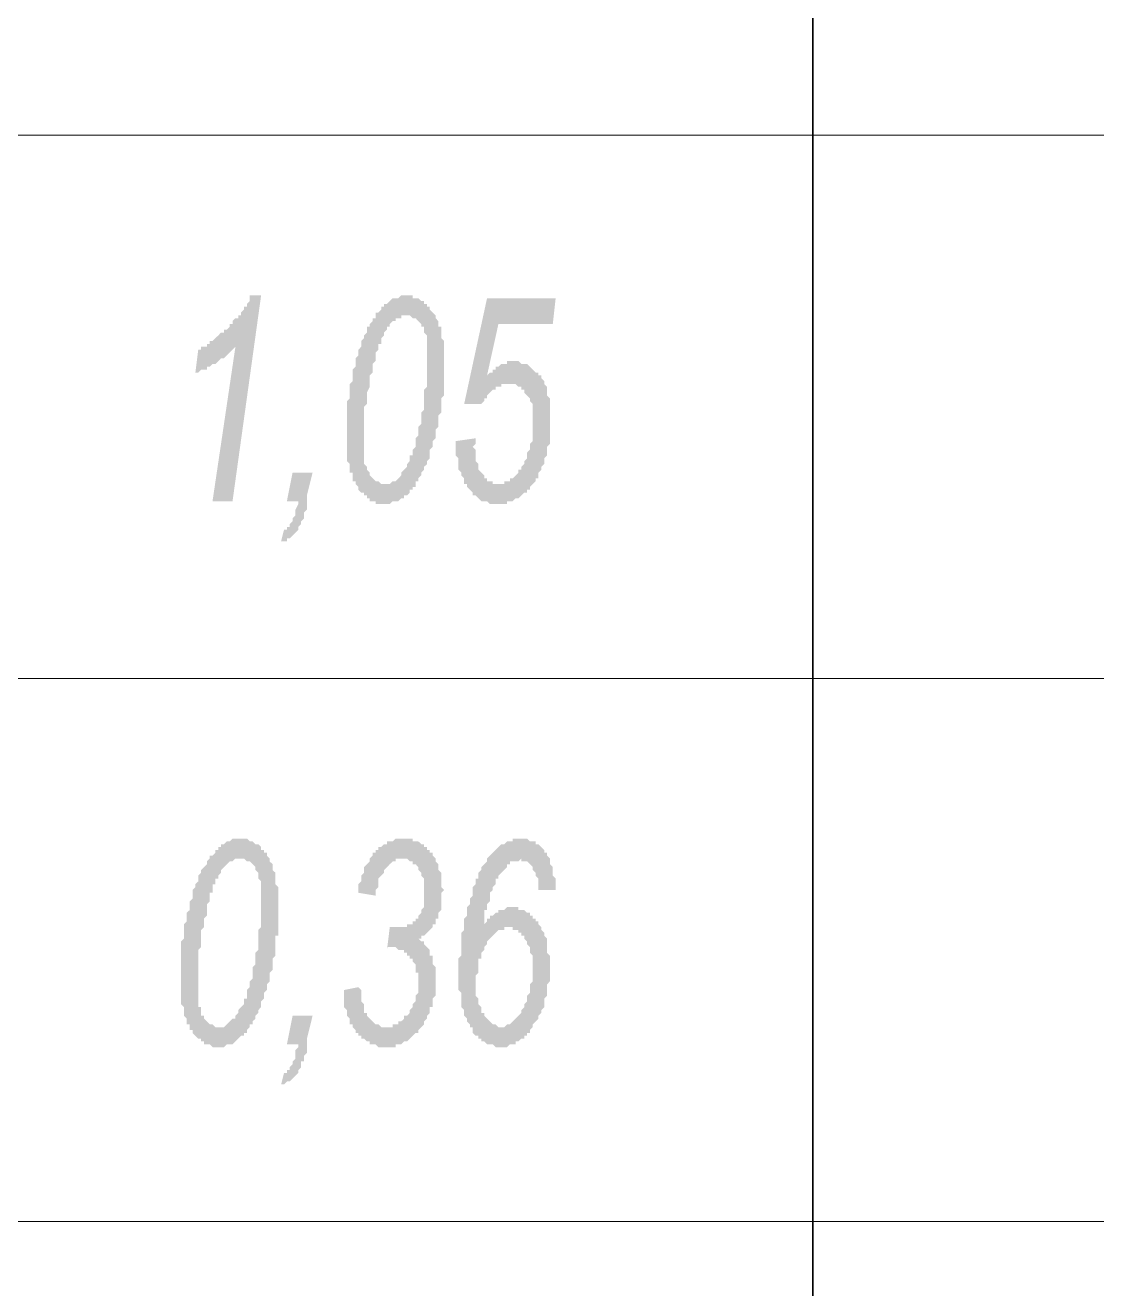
# Model space of a CAD drawing. Header units: millimetres. Extents: x 1372 to 666090, y 1285 to 31551.
# Drawn here: x 538229 to 539792, y 24894 to 26738 of the extents above; entities that cross this region are included whole.
import ezdxf

# ---------------------------------------------------------------- set-up
doc = ezdxf.new("R2010")
doc.units = ezdxf.units.MM
doc.layers.add('PDF _0', color=7, linetype='Continuous')
doc.layers.add('PDF _75-АЗ Штамп', color=7, linetype='Continuous')

msp = doc.modelspace()

# ---------------------------------------------------------------- hatches: boundary and pattern name
at = {"layer": 'PDF _75-АЗ Штамп', "transparency": 33554559}
for points in [[(538502.5, 26043.4), (538535.9, 26268.7), (538535.9, 26268.7), (538531.7, 26264.5), (538531.7, 26264.5), (538527.6, 26260.3), (538527.6, 26260.3), (538523.4, 26256.1), (538523.4, 26256.1), (538519.2, 26252), (538519.2, 26252), (538515, 26252), (538510.9, 26247.8), (538510.9, 26247.8), (538506.7, 26243.6), (538502.5, 26243.6), (538502.5, 26243.6), (538498.4, 26239.5), (538494.2, 26239.5), (538494.2, 26235.3), (538490, 26235.3), (538485.8, 26235.3), (538481.7, 26231.1), (538481.7, 26231.1), (538477.5, 26231.1), (538481.7, 26264.5), (538485.8, 26264.5), (538485.8, 26268.7), (538490, 26268.7), (538494.2, 26268.7), (538494.2, 26272.8), (538498.4, 26272.8), (538498.4, 26277), (538502.5, 26277), (538506.7, 26281.2), (538506.7, 26281.2), (538510.9, 26285.3), (538510.9, 26285.3), (538515, 26289.5), (538519.2, 26289.5), (538519.2, 26293.7), (538523.4, 26293.7), (538527.6, 26297.9), (538527.6, 26302), (538531.7, 26302), (538531.7, 26306.2), (538535.9, 26310.4), (538540.1, 26310.4), (538540.1, 26314.5), (538544.2, 26314.5), (538544.2, 26318.7), (538544.2, 26318.7), (538548.4, 26322.9), (538548.4, 26322.9), (538548.4, 26327.1), (538552.6, 26327.1), (538552.6, 26331.2), (538556.8, 26335.4), (538556.8, 26339.6), (538556.8, 26343.7), (538556.8, 26343.7), (538573.4, 26343.7), (538531.7, 26043.4)], [(538857.1, 26131), (538886.3, 26135.2), (538886.3, 26126.8), (538882.1, 26122.7), (538882.1, 26122.7), (538886.3, 26118.5), (538886.3, 26114.3), (538886.3, 26110.1), (538886.3, 26106), (538886.3, 26106), (538886.3, 26101.8), (538890.4, 26097.6), (538890.4, 26093.5), (538890.4, 26089.3), (538894.6, 26085.1), (538894.6, 26085.1), (538898.8, 26081), (538898.8, 26076.8), (538903, 26076.8), (538903, 26072.6), (538907.1, 26072.6), (538911.3, 26072.6), (538911.3, 26068.4), (538915.5, 26068.4), (538919.6, 26068.4), (538919.6, 26068.4), (538919.6, 26068.4), (538923.8, 26068.4), (538928, 26068.4), (538928, 26072.6), (538932.2, 26072.6), (538936.3, 26072.6), (538936.3, 26076.8), (538940.5, 26076.8), (538944.7, 26081), (538944.7, 26081), (538944.7, 26081), (538948.8, 26085.1), (538948.8, 26089.3), (538953, 26089.3), (538953, 26093.5), (538957.2, 26097.6), (538957.2, 26101.8), (538957.2, 26101.8), (538961.4, 26106), (538961.4, 26110.1), (538961.4, 26114.3), (538961.4, 26114.3), (538965.5, 26118.5), (538965.5, 26122.7), (538965.5, 26126.8), (538969.7, 26131), (538969.7, 26135.2), (538969.7, 26139.3), (538969.7, 26143.5), (538969.7, 26147.7), (538969.7, 26151.9), (538969.7, 26156), (538969.7, 26160.2), (538969.7, 26160.2), (538969.7, 26164.4), (538969.7, 26168.5), (538969.7, 26172.7), (538969.7, 26176.9), (538969.7, 26181.1), (538969.7, 26185.2), (538965.5, 26189.4), (538965.5, 26189.4), (538965.5, 26193.6), (538961.4, 26197.7), (538961.4, 26197.7), (538957.2, 26201.9), (538957.2, 26206.1), (538953, 26206.1), (538953, 26210.3), (538948.8, 26210.3), (538948.8, 26210.3), (538944.7, 26214.4), (538940.5, 26214.4), (538940.5, 26214.4), (538936.3, 26214.4), (538932.2, 26214.4), (538932.2, 26214.4), (538928, 26214.4), (538923.8, 26214.4), (538923.8, 26210.3), (538919.6, 26210.3), (538915.5, 26210.3), (538915.5, 26206.1), (538911.3, 26206.1), (538911.3, 26206.1), (538907.1, 26201.9), (538907.1, 26201.9), (538903, 26197.7), (538903, 26193.6), (538898.8, 26193.6), (538898.8, 26189.4), (538894.6, 26185.2), (538894.6, 26185.2), (538869.6, 26185.2), (538903, 26339.6), (539003.1, 26339.6), (538998.9, 26302), (538919.6, 26302), (538903, 26226.9), (538907.1, 26231.1), (538911.3, 26231.1), (538911.3, 26235.3), (538915.5, 26235.3), (538915.5, 26239.5), (538919.6, 26239.5), (538923.8, 26243.6), (538923.8, 26243.6), (538923.8, 26243.6), (538928, 26243.6), (538932.2, 26243.6), (538932.2, 26247.8), (538936.3, 26247.8), (538940.5, 26247.8), (538940.5, 26247.8), (538944.7, 26247.8), (538948.8, 26247.8), (538948.8, 26247.8), (538953, 26243.6), (538957.2, 26243.6), (538957.2, 26243.6), (538961.4, 26243.6), (538965.5, 26239.5), (538965.5, 26239.5), (538969.7, 26235.3), (538969.7, 26235.3), (538973.9, 26231.1), (538978, 26231.1), (538978, 26226.9), (538982.2, 26226.9), (538982.2, 26222.8), (538982.2, 26222.8), (538986.4, 26218.6), (538986.4, 26214.4), (538986.4, 26214.4), (538990.6, 26210.3), (538990.6, 26206.1), (538990.6, 26201.9), (538990.6, 26197.7), (538994.7, 26193.6), (538994.7, 26189.4), (538994.7, 26185.2), (538994.7, 26181.1), (538994.7, 26176.9), (538994.7, 26172.7), (538994.7, 26168.5), (538994.7, 26164.4), (538994.7, 26164.4), (538994.7, 26160.2), (538994.7, 26156), (538994.7, 26151.9), (538994.7, 26147.7), (538994.7, 26143.5), (538994.7, 26139.3), (538994.7, 26135.2), (538994.7, 26131), (538994.7, 26126.8), (538990.6, 26122.7), (538990.6, 26118.5), (538990.6, 26114.3), (538990.6, 26110.1), (538986.4, 26106), (538986.4, 26101.8), (538986.4, 26097.6), (538986.4, 26097.6), (538982.2, 26093.5), (538982.2, 26089.3), (538978, 26085.1), (538978, 26081), (538978, 26076.8), (538973.9, 26076.8), (538973.9, 26072.6), (538969.7, 26068.4), (538969.7, 26068.4), (538965.5, 26064.3), (538965.5, 26060.1), (538961.4, 26060.1), (538961.4, 26055.9), (538957.2, 26055.9), (538953, 26051.8), (538953, 26051.8), (538948.8, 26047.6), (538944.7, 26047.6), (538944.7, 26047.6), (538940.5, 26043.4), (538940.5, 26043.4), (538936.3, 26043.4), (538932.2, 26043.4), (538932.2, 26039.2), (538928, 26039.2), (538923.8, 26039.2), (538923.8, 26039.2), (538919.6, 26039.2), (538915.5, 26039.2), (538915.5, 26039.2), (538911.3, 26039.2), (538907.1, 26039.2), (538907.1, 26039.2), (538903, 26043.4), (538898.8, 26043.4), (538898.8, 26043.4), (538894.6, 26043.4), (538890.4, 26047.6), (538890.4, 26047.6), (538886.3, 26051.8), (538886.3, 26051.8), (538882.1, 26051.8), (538882.1, 26055.9), (538877.9, 26060.1), (538877.9, 26060.1), (538873.8, 26064.3), (538873.8, 26068.4), (538869.6, 26068.4), (538869.6, 26072.6), (538869.6, 26076.8), (538865.4, 26081), (538865.4, 26081), (538865.4, 26085.1), (538861.2, 26089.3), (538861.2, 26093.5), (538861.2, 26097.6), (538861.2, 26101.8), (538861.2, 26106), (538857.1, 26110.1), (538857.1, 26114.3), (538857.1, 26118.5), (538857.1, 26122.7), (538857.1, 26122.7), (538857.1, 26126.8), (538857.1, 26131)], [(538611, 26043.4), (538619.3, 26085.1), (538648.5, 26085.1), (538640.2, 26051.8), (538640.2, 26043.4), (538640.2, 26039.2), (538640.2, 26035.1), (538640.2, 26030.9), (538636, 26026.7), (538636, 26022.6), (538636, 26018.4), (538631.8, 26014.2), (538631.8, 26014.2), (538631.8, 26010), (538627.7, 26005.9), (538627.7, 26005.9), (538627.7, 26001.7), (538623.5, 25997.5), (538623.5, 25997.5), (538619.3, 25993.4), (538619.3, 25993.4), (538615.1, 25989.2), (538611, 25989.2), (538611, 25985), (538606.8, 25985), (538602.6, 25985), (538602.6, 25985), (538606.8, 26001.7), (538606.8, 26001.7), (538611, 26001.7), (538611, 26005.9), (538615.1, 26005.9), (538615.1, 26010), (538615.1, 26010), (538619.3, 26014.2), (538619.3, 26018.4), (538623.5, 26022.6), (538623.5, 26022.6), (538623.5, 26026.7), (538623.5, 26030.9), (538627.7, 26039.2), (538627.7, 26043.4), (538627.7, 26043.4)], [(538694.4, 25330.1), (538715.3, 25334.3), (538719.4, 25330.1), (538719.4, 25326), (538719.4, 25321.8), (538719.4, 25317.6), (538719.4, 25313.5), (538723.6, 25309.3), (538723.6, 25305.1), (538723.6, 25300.9), (538723.6, 25296.8), (538727.8, 25296.8), (538727.8, 25292.6), (538731.9, 25288.4), (538731.9, 25288.4), (538731.9, 25288.4), (538736.1, 25284.3), (538736.1, 25284.3), (538740.3, 25280.1), (538740.3, 25280.1), (538744.5, 25280.1), (538748.6, 25275.9), (538748.6, 25275.9), (538752.8, 25275.9), (538757, 25275.9), (538757, 25275.9), (538761.1, 25275.9), (538765.3, 25275.9), (538765.3, 25280.1), (538769.5, 25280.1), (538773.7, 25280.1), (538773.7, 25284.3), (538777.8, 25284.3), (538777.8, 25284.3), (538782, 25288.4), (538782, 25292.6), (538786.2, 25292.6), (538790.3, 25296.8), (538790.3, 25300.9), (538790.3, 25300.9), (538794.5, 25305.1), (538794.5, 25309.3), (538798.7, 25313.5), (538798.7, 25317.6), (538798.7, 25321.8), (538798.7, 25321.8), (538802.8, 25326), (538802.8, 25330.1), (538802.8, 25334.3), (538802.8, 25338.5), (538802.8, 25342.7), (538802.8, 25346.8), (538802.8, 25351), (538802.8, 25355.2), (538798.7, 25355.2), (538798.7, 25359.3), (538798.7, 25363.5), (538798.7, 25367.7), (538794.5, 25371.9), (538794.5, 25376), (538790.3, 25376), (538790.3, 25380.2), (538786.2, 25380.2), (538786.2, 25384.4), (538782, 25384.4), (538782, 25388.5), (538777.8, 25388.5), (538773.7, 25388.5), (538773.7, 25388.5), (538769.5, 25392.7), (538765.3, 25392.7), (538765.3, 25392.7), (538761.1, 25392.7), (538757, 25392.7), (538757, 25388.5), (538761.1, 25421.9), (538761.1, 25421.9), (538765.3, 25421.9), (538765.3, 25421.9), (538769.5, 25421.9), (538773.7, 25421.9), (538777.8, 25421.9), (538777.8, 25421.9), (538782, 25421.9), (538786.2, 25421.9), (538786.2, 25426.1), (538790.3, 25426.1), (538794.5, 25426.1), (538794.5, 25430.2), (538798.7, 25430.2), (538798.7, 25434.4), (538802.8, 25434.4), (538802.8, 25438.6), (538807, 25442.8), (538807, 25442.8), (538807, 25446.9), (538811.2, 25451.1), (538811.2, 25455.3), (538811.2, 25459.4), (538811.2, 25463.6), (538811.2, 25467.8), (538811.2, 25472), (538811.2, 25472), (538811.2, 25476.1), (538811.2, 25480.3), (538811.2, 25484.5), (538811.2, 25488.6), (538811.2, 25492.8), (538807, 25497), (538807, 25501.2), (538807, 25501.2), (538802.8, 25505.3), (538802.8, 25505.3), (538802.8, 25509.5), (538798.7, 25513.7), (538794.5, 25513.7), (538794.5, 25517.8), (538790.3, 25517.8), (538790.3, 25517.8), (538786.2, 25522), (538782, 25522), (538782, 25522), (538777.8, 25522), (538777.8, 25522), (538773.7, 25522), (538769.5, 25522), (538769.5, 25517.8), (538765.3, 25517.8), (538765.3, 25517.8), (538761.1, 25513.7), (538757, 25509.5), (538757, 25509.5), (538752.8, 25505.3), (538752.8, 25505.3), (538752.8, 25501.2), (538748.6, 25497), (538748.6, 25497), (538744.5, 25492.8), (538744.5, 25488.6), (538744.5, 25484.5), (538744.5, 25480.3), (538740.3, 25476.1), (538740.3, 25472), (538740.3, 25467.8), (538740.3, 25467.8), (538715.3, 25472), (538715.3, 25480.3), (538715.3, 25484.5), (538719.4, 25488.6), (538719.4, 25488.6), (538719.4, 25492.8), (538719.4, 25497), (538723.6, 25501.2), (538723.6, 25505.3), (538723.6, 25509.5), (538727.8, 25513.7), (538727.8, 25513.7), (538731.9, 25517.8), (538731.9, 25522), (538731.9, 25522), (538736.1, 25526.2), (538736.1, 25530.4), (538740.3, 25530.4), (538740.3, 25534.5), (538744.5, 25534.5), (538744.5, 25538.7), (538748.6, 25538.7), (538752.8, 25542.9), (538752.8, 25542.9), (538757, 25542.9), (538757, 25547), (538761.1, 25547), (538765.3, 25547), (538765.3, 25547), (538769.5, 25551.2), (538773.7, 25551.2), (538773.7, 25551.2), (538777.8, 25551.2), (538782, 25551.2), (538786.2, 25551.2), (538786.2, 25551.2), (538790.3, 25551.2), (538794.5, 25551.2), (538794.5, 25547), (538798.7, 25547), (538802.8, 25547), (538802.8, 25547), (538807, 25542.9), (538811.2, 25542.9), (538811.2, 25538.7), (538815.4, 25538.7), (538815.4, 25534.5), (538819.5, 25534.5), (538819.5, 25530.4), (538823.7, 25530.4), (538823.7, 25530.4), (538823.7, 25526.2), (538827.9, 25522), (538827.9, 25517.8), (538827.9, 25517.8), (538832, 25513.7), (538832, 25509.5), (538832, 25505.3), (538836.2, 25501.2), (538836.2, 25497), (538836.2, 25492.8), (538836.2, 25492.8), (538836.2, 25488.6), (538836.2, 25484.5), (538836.2, 25480.3), (538840.4, 25476.1), (538836.2, 25472), (538836.2, 25467.8), (538836.2, 25463.6), (538836.2, 25459.4), (538836.2, 25455.3), (538836.2, 25451.1), (538836.2, 25446.9), (538832, 25442.8), (538832, 25438.6), (538832, 25434.4), (538827.9, 25434.4), (538827.9, 25430.2), (538827.9, 25426.1), (538823.7, 25426.1), (538823.7, 25421.9), (538819.5, 25417.7), (538819.5, 25417.7), (538815.4, 25413.6), (538815.4, 25413.6), (538811.2, 25409.4), (538807, 25409.4), (538807, 25405.2), (538802.8, 25405.2), (538807, 25401), (538811.2, 25401), (538811.2, 25396.9), (538815.4, 25392.7), (538815.4, 25392.7), (538819.5, 25388.5), (538819.5, 25384.4), (538819.5, 25380.2), (538823.7, 25380.2), (538823.7, 25376), (538823.7, 25371.9), (538823.7, 25367.7), (538827.9, 25363.5), (538827.9, 25359.3), (538827.9, 25355.2), (538827.9, 25351), (538827.9, 25346.8), (538827.9, 25346.8), (538827.9, 25342.7), (538827.9, 25338.5), (538827.9, 25334.3), (538827.9, 25330.1), (538827.9, 25326), (538827.9, 25321.8), (538823.7, 25317.6), (538823.7, 25313.5), (538823.7, 25309.3), (538823.7, 25305.1), (538819.5, 25305.1), (538819.5, 25300.9), (538819.5, 25296.8), (538815.4, 25292.6), (538815.4, 25288.4), (538815.4, 25288.4), (538811.2, 25284.3), (538811.2, 25280.1), (538807, 25275.9), (538807, 25275.9), (538807, 25275.9), (538802.8, 25271.7), (538802.8, 25267.6), (538798.7, 25267.6), (538794.5, 25263.4), (538794.5, 25263.4), (538790.3, 25259.2), (538790.3, 25259.2), (538786.2, 25255.1), (538782, 25255.1), (538782, 25255.1), (538777.8, 25250.9), (538777.8, 25250.9), (538773.7, 25250.9), (538769.5, 25250.9), (538769.5, 25246.7), (538765.3, 25246.7), (538761.1, 25246.7), (538761.1, 25246.7), (538757, 25246.7), (538752.8, 25246.7), (538752.8, 25246.7), (538748.6, 25246.7), (538744.5, 25246.7), (538740.3, 25250.9), (538740.3, 25250.9), (538736.1, 25250.9), (538731.9, 25250.9), (538731.9, 25255.1), (538727.8, 25255.1), (538727.8, 25255.1), (538723.6, 25259.2), (538719.4, 25259.2), (538719.4, 25263.4), (538715.3, 25263.4), (538715.3, 25267.6), (538711.1, 25267.6), (538711.1, 25271.7), (538711.1, 25271.7), (538706.9, 25275.9), (538706.9, 25280.1), (538702.7, 25280.1), (538702.7, 25284.3), (538702.7, 25288.4), (538698.6, 25292.6), (538698.6, 25296.8), (538698.6, 25296.8), (538698.6, 25300.9), (538694.4, 25305.1), (538694.4, 25309.3), (538694.4, 25313.5), (538694.4, 25317.6), (538694.4, 25321.8), (538694.4, 25326), (538694.4, 25330.1)], [(538611, 25250.9), (538619.3, 25292.6), (538648.5, 25292.6), (538640.2, 25259.2), (538640.2, 25250.9), (538640.2, 25246.7), (538640.2, 25242.5), (538640.2, 25238.4), (538636, 25234.2), (538636, 25230), (538636, 25225.9), (538631.8, 25225.9), (538631.8, 25221.7), (538631.8, 25217.5), (538627.7, 25213.3), (538627.7, 25213.3), (538627.7, 25209.2), (538623.5, 25205), (538623.5, 25205), (538619.3, 25200.8), (538619.3, 25200.8), (538615.1, 25196.7), (538611, 25196.7), (538611, 25196.7), (538606.8, 25192.5), (538602.6, 25192.5), (538602.6, 25192.5), (538606.8, 25209.2), (538606.8, 25209.2), (538611, 25209.2), (538611, 25213.3), (538615.1, 25213.3), (538615.1, 25217.5), (538615.1, 25217.5), (538619.3, 25221.7), (538619.3, 25225.9), (538623.5, 25230), (538623.5, 25234.2), (538623.5, 25234.2), (538623.5, 25242.5), (538627.7, 25246.7), (538627.7, 25250.9), (538627.7, 25250.9)]]:
    msp.add_hatch(color=256, dxfattribs=at).paths.add_polyline_path(points)
h = msp.add_hatch(color=256, dxfattribs=at)
h.paths.add_polyline_path([(538698.6, 26143.5), (538698.6, 26147.7), (538698.6, 26151.9), (538698.6, 26156), (538698.6, 26160.2), (538698.6, 26160.2), (538698.6, 26164.4), (538698.6, 26168.5), (538698.6, 26172.7), (538698.6, 26176.9), (538698.6, 26181.1), (538698.6, 26185.2), (538698.6, 26189.4), (538702.7, 26193.6), (538702.7, 26197.7), (538702.7, 26201.9), (538702.7, 26206.1), (538702.7, 26210.3), (538702.7, 26214.4), (538706.9, 26218.6), (538706.9, 26222.8), (538706.9, 26226.9), (538706.9, 26231.1), (538706.9, 26235.3), (538711.1, 26239.5), (538711.1, 26243.6), (538711.1, 26247.8), (538711.1, 26252), (538715.3, 26256.1), (538715.3, 26260.3), (538715.3, 26264.5), (538719.4, 26268.7), (538719.4, 26272.8), (538719.4, 26272.8), (538719.4, 26277), (538723.6, 26281.2), (538723.6, 26281.2), (538723.6, 26285.3), (538727.8, 26289.5), (538727.8, 26293.7), (538727.8, 26297.9), (538731.9, 26297.9), (538731.9, 26302), (538736.1, 26306.2), (538736.1, 26310.4), (538740.3, 26310.4), (538740.3, 26314.5), (538740.3, 26318.7), (538744.5, 26318.7), (538744.5, 26318.7), (538748.6, 26322.9), (538748.6, 26327.1), (538752.8, 26327.1), (538752.8, 26331.2), (538757, 26331.2), (538761.1, 26335.4), (538761.1, 26335.4), (538761.1, 26335.4), (538765.3, 26339.6), (538769.5, 26339.6), (538769.5, 26339.6), (538773.7, 26339.6), (538777.8, 26343.7), (538777.8, 26343.7), (538782, 26343.7), (538786.2, 26343.7), (538786.2, 26343.7), (538790.3, 26343.7), (538794.5, 26343.7), (538794.5, 26339.6), (538798.7, 26339.6), (538802.8, 26339.6), (538802.8, 26339.6), (538807, 26335.4), (538811.2, 26335.4), (538811.2, 26331.2), (538815.4, 26331.2), (538815.4, 26327.1), (538819.5, 26327.1), (538819.5, 26322.9), (538823.7, 26318.7), (538823.7, 26318.7), (538827.9, 26314.5), (538827.9, 26310.4), (538827.9, 26310.4), (538832, 26306.2), (538832, 26302), (538832, 26297.9), (538836.2, 26297.9), (538836.2, 26293.7), (538836.2, 26289.5), (538836.2, 26285.3), (538836.2, 26281.2), (538840.4, 26277), (538840.4, 26272.8), (538840.4, 26268.7), (538840.4, 26264.5), (538840.4, 26260.3), (538840.4, 26256.1), (538840.4, 26252), (538840.4, 26247.8), (538840.4, 26243.6), (538840.4, 26239.5), (538840.4, 26235.3), (538840.4, 26231.1), (538840.4, 26226.9), (538840.4, 26222.8), (538840.4, 26218.6), (538840.4, 26214.4), (538840.4, 26210.3), (538840.4, 26206.1), (538840.4, 26201.9), (538840.4, 26197.7), (538836.2, 26193.6), (538836.2, 26189.4), (538836.2, 26189.4), (538836.2, 26185.2), (538836.2, 26181.1), (538836.2, 26176.9), (538836.2, 26172.7), (538832, 26168.5), (538832, 26164.4), (538832, 26160.2), (538832, 26156), (538832, 26151.9), (538827.9, 26147.7), (538827.9, 26147.7), (538827.9, 26143.5), (538827.9, 26139.3), (538827.9, 26135.2), (538823.7, 26131), (538823.7, 26126.8), (538823.7, 26122.7), (538819.5, 26118.5), (538819.5, 26114.3), (538819.5, 26110.1), (538819.5, 26106), (538815.4, 26101.8), (538815.4, 26097.6), (538811.2, 26093.5), (538811.2, 26093.5), (538811.2, 26089.3), (538807, 26085.1), (538807, 26081), (538807, 26081), (538802.8, 26076.8), (538802.8, 26072.6), (538798.7, 26072.6), (538798.7, 26068.4), (538798.7, 26064.3), (538794.5, 26064.3), (538794.5, 26060.1), (538790.3, 26060.1), (538790.3, 26055.9), (538786.2, 26051.8), (538782, 26051.8), (538782, 26047.6), (538777.8, 26047.6), (538777.8, 26047.6), (538773.7, 26043.4), (538769.5, 26043.4), (538769.5, 26043.4), (538765.3, 26043.4), (538761.1, 26039.2), (538761.1, 26039.2), (538757, 26039.2), (538752.8, 26039.2), (538752.8, 26039.2), (538748.6, 26039.2), (538748.6, 26039.2), (538744.5, 26039.2), (538740.3, 26039.2), (538740.3, 26043.4), (538736.1, 26043.4), (538731.9, 26043.4), (538731.9, 26047.6), (538727.8, 26047.6), (538727.8, 26051.8), (538723.6, 26051.8), (538723.6, 26055.9), (538719.4, 26055.9), (538715.3, 26060.1), (538715.3, 26064.3), (538715.3, 26064.3), (538711.1, 26068.4), (538711.1, 26072.6), (538706.9, 26072.6), (538706.9, 26076.8), (538706.9, 26081), (538706.9, 26085.1), (538702.7, 26085.1), (538702.7, 26089.3), (538702.7, 26093.5), (538702.7, 26097.6), (538698.6, 26101.8), (538698.6, 26106), (538698.6, 26110.1), (538698.6, 26114.3), (538698.6, 26118.5), (538698.6, 26122.7), (538698.6, 26126.8), (538698.6, 26131), (538698.6, 26135.2), (538698.6, 26143.5), (538698.6, 26143.5)], flags=0)
h.paths.add_polyline_path([(538723.6, 26131), (538723.6, 26126.8), (538723.6, 26122.7), (538723.6, 26118.5), (538723.6, 26114.3), (538723.6, 26110.1), (538723.6, 26106), (538723.6, 26101.8), (538723.6, 26097.6), (538727.8, 26093.5), (538727.8, 26093.5), (538727.8, 26089.3), (538731.9, 26085.1), (538731.9, 26085.1), (538731.9, 26081), (538736.1, 26076.8), (538736.1, 26076.8), (538740.3, 26072.6), (538740.3, 26072.6), (538744.5, 26072.6), (538748.6, 26068.4), (538748.6, 26068.4), (538752.8, 26068.4), (538752.8, 26068.4), (538757, 26068.4), (538761.1, 26068.4), (538761.1, 26068.4), (538765.3, 26072.6), (538765.3, 26072.6), (538769.5, 26072.6), (538773.7, 26076.8), (538773.7, 26076.8), (538777.8, 26081), (538777.8, 26085.1), (538782, 26089.3), (538782, 26089.3), (538782, 26089.3), (538786.2, 26093.5), (538786.2, 26097.6), (538786.2, 26097.6), (538790.3, 26101.8), (538790.3, 26106), (538790.3, 26110.1), (538794.5, 26110.1), (538794.5, 26114.3), (538794.5, 26118.5), (538798.7, 26122.7), (538798.7, 26126.8), (538798.7, 26131), (538798.7, 26135.2), (538802.8, 26139.3), (538802.8, 26143.5), (538802.8, 26147.7), (538802.8, 26151.9), (538807, 26156), (538807, 26160.2), (538807, 26164.4), (538807, 26168.5), (538807, 26172.7), (538811.2, 26176.9), (538811.2, 26181.1), (538811.2, 26185.2), (538811.2, 26193.6), (538811.2, 26197.7), (538811.2, 26201.9), (538811.2, 26206.1), (538815.4, 26210.3), (538815.4, 26214.4), (538815.4, 26218.6), (538815.4, 26222.8), (538815.4, 26226.9), (538815.4, 26226.9), (538815.4, 26231.1), (538815.4, 26235.3), (538815.4, 26239.5), (538815.4, 26243.6), (538815.4, 26247.8), (538815.4, 26252), (538815.4, 26252), (538815.4, 26260.3), (538815.4, 26264.5), (538815.4, 26268.7), (538815.4, 26272.8), (538815.4, 26277), (538815.4, 26281.2), (538815.4, 26285.3), (538811.2, 26289.5), (538811.2, 26289.5), (538811.2, 26293.7), (538811.2, 26297.9), (538807, 26297.9), (538807, 26302), (538802.8, 26306.2), (538802.8, 26306.2), (538798.7, 26310.4), (538798.7, 26310.4), (538794.5, 26310.4), (538790.3, 26314.5), (538790.3, 26314.5), (538786.2, 26314.5), (538786.2, 26314.5), (538782, 26314.5), (538777.8, 26314.5), (538777.8, 26310.4), (538773.7, 26310.4), (538769.5, 26310.4), (538769.5, 26306.2), (538765.3, 26306.2), (538765.3, 26306.2), (538761.1, 26302), (538761.1, 26297.9), (538757, 26297.9), (538757, 26293.7), (538752.8, 26289.5), (538752.8, 26285.3), (538748.6, 26281.2), (538748.6, 26281.2), (538748.6, 26277), (538748.6, 26272.8), (538744.5, 26272.8), (538744.5, 26268.7), (538744.5, 26264.5), (538744.5, 26264.5), (538740.3, 26260.3), (538740.3, 26256.1), (538740.3, 26252), (538740.3, 26247.8), (538736.1, 26243.6), (538736.1, 26239.5), (538736.1, 26235.3), (538736.1, 26231.1), (538731.9, 26226.9), (538731.9, 26222.8), (538731.9, 26218.6), (538731.9, 26214.4), (538731.9, 26210.3), (538727.8, 26201.9), (538727.8, 26197.7), (538727.8, 26193.6), (538727.8, 26189.4), (538727.8, 26185.2), (538723.6, 26181.1), (538723.6, 26176.9), (538723.6, 26168.5), (538723.6, 26164.4), (538723.6, 26164.4), (538723.6, 26160.2), (538723.6, 26156), (538723.6, 26151.9), (538723.6, 26147.7), (538723.6, 26143.5), (538723.6, 26139.3), (538723.6, 26135.2), (538723.6, 26135.2), (538723.6, 26131)], flags=0)
h = msp.add_hatch(color=256, dxfattribs=at)
h.paths.add_polyline_path([(538456.6, 25351), (538456.6, 25355.2), (538456.6, 25359.3), (538456.6, 25363.5), (538456.6, 25367.7), (538456.6, 25371.9), (538456.6, 25376), (538456.6, 25380.2), (538456.6, 25380.2), (538456.6, 25384.4), (538456.6, 25388.5), (538456.6, 25392.7), (538456.6, 25396.9), (538456.6, 25401), (538460.8, 25405.2), (538460.8, 25409.4), (538460.8, 25413.6), (538460.8, 25417.7), (538460.8, 25421.9), (538460.8, 25426.1), (538465, 25430.2), (538465, 25434.4), (538465, 25438.6), (538465, 25442.8), (538469.2, 25446.9), (538469.2, 25451.1), (538469.2, 25455.3), (538469.2, 25459.4), (538473.3, 25463.6), (538473.3, 25467.8), (538473.3, 25472), (538473.3, 25476.1), (538477.5, 25480.3), (538477.5, 25480.3), (538477.5, 25484.5), (538481.7, 25488.6), (538481.7, 25488.6), (538481.7, 25492.8), (538481.7, 25497), (538485.8, 25501.2), (538485.8, 25505.3), (538490, 25509.5), (538490, 25509.5), (538494.2, 25513.7), (538494.2, 25517.8), (538494.2, 25517.8), (538498.4, 25522), (538498.4, 25526.2), (538498.4, 25526.2), (538502.5, 25526.2), (538506.7, 25530.4), (538506.7, 25534.5), (538510.9, 25534.5), (538510.9, 25538.7), (538515, 25538.7), (538515, 25542.9), (538519.2, 25542.9), (538519.2, 25542.9), (538523.4, 25547), (538527.6, 25547), (538527.6, 25547), (538531.7, 25551.2), (538535.9, 25551.2), (538535.9, 25551.2), (538540.1, 25551.2), (538544.2, 25551.2), (538544.2, 25551.2), (538548.4, 25551.2), (538552.6, 25551.2), (538552.6, 25551.2), (538556.8, 25547), (538560.9, 25547), (538560.9, 25547), (538565.1, 25542.9), (538565.1, 25542.9), (538569.3, 25542.9), (538573.4, 25538.7), (538573.4, 25534.5), (538577.6, 25534.5), (538577.6, 25530.4), (538581.8, 25530.4), (538581.8, 25526.2), (538585.9, 25522), (538585.9, 25522), (538585.9, 25517.8), (538590.1, 25513.7), (538590.1, 25509.5), (538590.1, 25509.5), (538590.1, 25505.3), (538594.3, 25501.2), (538594.3, 25497), (538594.3, 25492.8), (538594.3, 25488.6), (538594.3, 25484.5), (538598.5, 25480.3), (538598.5, 25476.1), (538598.5, 25472), (538598.5, 25467.8), (538598.5, 25463.6), (538598.5, 25459.4), (538598.5, 25455.3), (538598.5, 25451.1), (538598.5, 25446.9), (538598.5, 25442.8), (538598.5, 25438.6), (538598.5, 25434.4), (538598.5, 25430.2), (538598.5, 25426.1), (538598.5, 25421.9), (538598.5, 25417.7), (538598.5, 25413.6), (538598.5, 25409.4), (538594.3, 25409.4), (538594.3, 25405.2), (538594.3, 25401), (538594.3, 25396.9), (538594.3, 25392.7), (538594.3, 25388.5), (538594.3, 25384.4), (538594.3, 25380.2), (538590.1, 25376), (538590.1, 25371.9), (538590.1, 25367.7), (538590.1, 25363.5), (538590.1, 25359.3), (538585.9, 25355.2), (538585.9, 25355.2), (538585.9, 25351), (538585.9, 25346.8), (538585.9, 25342.7), (538581.8, 25338.5), (538581.8, 25334.3), (538581.8, 25330.1), (538577.6, 25326), (538577.6, 25321.8), (538577.6, 25317.6), (538573.4, 25313.5), (538573.4, 25309.3), (538573.4, 25305.1), (538569.3, 25300.9), (538569.3, 25300.9), (538569.3, 25296.8), (538565.1, 25292.6), (538565.1, 25288.4), (538565.1, 25288.4), (538560.9, 25284.3), (538560.9, 25280.1), (538556.8, 25280.1), (538556.8, 25275.9), (538552.6, 25271.7), (538552.6, 25271.7), (538552.6, 25267.6), (538548.4, 25267.6), (538548.4, 25263.4), (538544.2, 25263.4), (538540.1, 25259.2), (538540.1, 25259.2), (538535.9, 25255.1), (538535.9, 25255.1), (538531.7, 25250.9), (538527.6, 25250.9), (538527.6, 25250.9), (538523.4, 25250.9), (538519.2, 25246.7), (538519.2, 25246.7), (538515, 25246.7), (538510.9, 25246.7), (538510.9, 25246.7), (538506.7, 25246.7), (538506.7, 25246.7), (538502.5, 25246.7), (538498.4, 25250.9), (538498.4, 25250.9), (538494.2, 25250.9), (538490, 25250.9), (538490, 25255.1), (538485.8, 25255.1), (538485.8, 25259.2), (538481.7, 25259.2), (538477.5, 25263.4), (538477.5, 25263.4), (538473.3, 25267.6), (538473.3, 25271.7), (538469.2, 25271.7), (538469.2, 25275.9), (538469.2, 25280.1), (538465, 25280.1), (538465, 25284.3), (538465, 25288.4), (538460.8, 25292.6), (538460.8, 25296.8), (538460.8, 25296.8), (538460.8, 25300.9), (538460.8, 25305.1), (538456.6, 25309.3), (538456.6, 25313.5), (538456.6, 25317.6), (538456.6, 25321.8), (538456.6, 25326), (538456.6, 25330.1), (538456.6, 25334.3), (538456.6, 25338.5), (538456.6, 25342.7), (538456.6, 25351), (538456.6, 25351)], flags=0)
h.paths.add_polyline_path([(538481.7, 25342.7), (538481.7, 25334.3), (538481.7, 25330.1), (538481.7, 25326), (538481.7, 25321.8), (538481.7, 25317.6), (538481.7, 25313.5), (538481.7, 25309.3), (538481.7, 25305.1), (538485.8, 25305.1), (538485.8, 25300.9), (538485.8, 25296.8), (538485.8, 25292.6), (538490, 25292.6), (538490, 25288.4), (538494.2, 25284.3), (538494.2, 25284.3), (538498.4, 25280.1), (538498.4, 25280.1), (538502.5, 25280.1), (538506.7, 25275.9), (538506.7, 25275.9), (538510.9, 25275.9), (538510.9, 25275.9), (538515, 25275.9), (538515, 25275.9), (538519.2, 25275.9), (538523.4, 25280.1), (538523.4, 25280.1), (538527.6, 25284.3), (538527.6, 25284.3), (538531.7, 25288.4), (538535.9, 25288.4), (538535.9, 25292.6), (538540.1, 25296.8), (538540.1, 25296.8), (538540.1, 25296.8), (538540.1, 25300.9), (538544.2, 25305.1), (538544.2, 25305.1), (538548.4, 25309.3), (538548.4, 25313.5), (538548.4, 25317.6), (538552.6, 25317.6), (538552.6, 25321.8), (538552.6, 25326), (538552.6, 25330.1), (538556.8, 25334.3), (538556.8, 25338.5), (538556.8, 25342.7), (538560.9, 25346.8), (538560.9, 25351), (538560.9, 25355.2), (538560.9, 25359.3), (538560.9, 25363.5), (538565.1, 25367.7), (538565.1, 25371.9), (538565.1, 25376), (538565.1, 25380.2), (538565.1, 25384.4), (538569.3, 25388.5), (538569.3, 25392.7), (538569.3, 25401), (538569.3, 25405.2), (538569.3, 25409.4), (538569.3, 25413.6), (538569.3, 25417.7), (538573.4, 25421.9), (538573.4, 25426.1), (538573.4, 25430.2), (538573.4, 25434.4), (538573.4, 25438.6), (538573.4, 25438.6), (538573.4, 25442.8), (538573.4, 25446.9), (538573.4, 25451.1), (538573.4, 25455.3), (538573.4, 25459.4), (538573.4, 25459.4), (538573.4, 25467.8), (538573.4, 25472), (538573.4, 25476.1), (538573.4, 25480.3), (538573.4, 25484.5), (538573.4, 25488.6), (538569.3, 25492.8), (538569.3, 25497), (538569.3, 25497), (538569.3, 25501.2), (538565.1, 25505.3), (538565.1, 25505.3), (538565.1, 25509.5), (538560.9, 25513.7), (538560.9, 25513.7), (538556.8, 25517.8), (538552.6, 25517.8), (538552.6, 25517.8), (538548.4, 25522), (538544.2, 25522), (538544.2, 25522), (538544.2, 25522), (538540.1, 25522), (538535.9, 25522), (538535.9, 25522), (538531.7, 25517.8), (538527.6, 25517.8), (538527.6, 25517.8), (538523.4, 25513.7), (538523.4, 25513.7), (538519.2, 25509.5), (538519.2, 25509.5), (538515, 25505.3), (538515, 25501.2), (538510.9, 25497), (538510.9, 25492.8), (538506.7, 25492.8), (538506.7, 25488.6), (538506.7, 25484.5), (538502.5, 25484.5), (538502.5, 25480.3), (538502.5, 25476.1), (538502.5, 25472), (538498.4, 25472), (538498.4, 25467.8), (538498.4, 25463.6), (538498.4, 25459.4), (538494.2, 25455.3), (538494.2, 25451.1), (538494.2, 25446.9), (538494.2, 25442.8), (538494.2, 25438.6), (538490, 25434.4), (538490, 25430.2), (538490, 25426.1), (538490, 25421.9), (538485.8, 25417.7), (538485.8, 25409.4), (538485.8, 25405.2), (538485.8, 25401), (538485.8, 25396.9), (538485.8, 25392.7), (538481.7, 25388.5), (538481.7, 25384.4), (538481.7, 25380.2), (538481.7, 25376), (538481.7, 25371.9), (538481.7, 25367.7), (538481.7, 25363.5), (538481.7, 25359.3), (538481.7, 25355.2), (538481.7, 25351), (538481.7, 25346.8), (538481.7, 25342.7), (538481.7, 25342.7), (538481.7, 25342.7)], flags=0)
h = msp.add_hatch(color=256, dxfattribs=at)
h.paths.add_polyline_path([(538894.6, 25426.1), (538898.8, 25426.1), (538903, 25430.2), (538903, 25434.4), (538907.1, 25434.4), (538907.1, 25438.6), (538911.3, 25438.6), (538915.5, 25442.8), (538915.5, 25442.8), (538919.6, 25442.8), (538919.6, 25446.9), (538923.8, 25446.9), (538928, 25446.9), (538928, 25446.9), (538932.2, 25451.1), (538936.3, 25451.1), (538936.3, 25451.1), (538940.5, 25451.1), (538940.5, 25451.1), (538944.7, 25451.1), (538948.8, 25451.1), (538948.8, 25446.9), (538953, 25446.9), (538957.2, 25446.9), (538957.2, 25446.9), (538961.4, 25442.8), (538965.5, 25442.8), (538965.5, 25438.6), (538969.7, 25438.6), (538969.7, 25434.4), (538973.9, 25434.4), (538973.9, 25430.2), (538978, 25430.2), (538978, 25426.1), (538978, 25426.1), (538982.2, 25421.9), (538982.2, 25417.7), (538986.4, 25413.6), (538986.4, 25413.6), (538986.4, 25409.4), (538990.6, 25405.2), (538990.6, 25401), (538990.6, 25396.9), (538990.6, 25392.7), (538990.6, 25388.5), (538990.6, 25384.4), (538994.7, 25380.2), (538994.7, 25376), (538994.7, 25371.9), (538994.7, 25367.7), (538994.7, 25363.5), (538994.7, 25359.3), (538994.7, 25355.2), (538994.7, 25351), (538994.7, 25346.8), (538994.7, 25342.7), (538990.6, 25338.5), (538990.6, 25334.3), (538990.6, 25330.1), (538990.6, 25330.1), (538990.6, 25326), (538990.6, 25321.8), (538986.4, 25317.6), (538986.4, 25313.5), (538986.4, 25309.3), (538986.4, 25305.1), (538982.2, 25300.9), (538982.2, 25300.9), (538982.2, 25296.8), (538978, 25292.6), (538978, 25288.4), (538973.9, 25284.3), (538973.9, 25284.3), (538969.7, 25280.1), (538969.7, 25280.1), (538969.7, 25275.9), (538965.5, 25271.7), (538965.5, 25267.6), (538961.4, 25267.6), (538961.4, 25263.4), (538957.2, 25263.4), (538957.2, 25259.2), (538953, 25259.2), (538948.8, 25255.1), (538948.8, 25255.1), (538944.7, 25255.1), (538944.7, 25250.9), (538940.5, 25250.9), (538936.3, 25250.9), (538936.3, 25250.9), (538932.2, 25246.7), (538928, 25246.7), (538928, 25246.7), (538923.8, 25246.7), (538923.8, 25246.7), (538919.6, 25246.7), (538915.5, 25246.7), (538915.5, 25246.7), (538911.3, 25250.9), (538907.1, 25250.9), (538907.1, 25250.9), (538903, 25250.9), (538898.8, 25255.1), (538898.8, 25255.1), (538894.6, 25255.1), (538894.6, 25259.2), (538890.4, 25259.2), (538890.4, 25263.4), (538886.3, 25263.4), (538882.1, 25267.6), (538882.1, 25271.7), (538882.1, 25275.9), (538877.9, 25275.9), (538877.9, 25275.9), (538877.9, 25280.1), (538873.8, 25284.3), (538873.8, 25284.3), (538873.8, 25288.4), (538869.6, 25292.6), (538869.6, 25296.8), (538869.6, 25300.9), (538869.6, 25300.9), (538865.4, 25305.1), (538865.4, 25309.3), (538865.4, 25313.5), (538865.4, 25317.6), (538865.4, 25321.8), (538865.4, 25326), (538861.2, 25330.1), (538861.2, 25334.3), (538861.2, 25338.5), (538861.2, 25342.7), (538861.2, 25351), (538861.2, 25351), (538861.2, 25355.2), (538861.2, 25359.3), (538861.2, 25363.5), (538861.2, 25367.7), (538861.2, 25371.9), (538861.2, 25376), (538865.4, 25380.2), (538865.4, 25384.4), (538865.4, 25388.5), (538865.4, 25392.7), (538865.4, 25396.9), (538865.4, 25401), (538865.4, 25405.2), (538865.4, 25409.4), (538865.4, 25413.6), (538869.6, 25417.7), (538869.6, 25421.9), (538869.6, 25421.9), (538869.6, 25426.1), (538869.6, 25430.2), (538869.6, 25434.4), (538873.8, 25438.6), (538873.8, 25442.8), (538873.8, 25446.9), (538873.8, 25451.1), (538877.9, 25455.3), (538877.9, 25459.4), (538877.9, 25463.6), (538882.1, 25467.8), (538882.1, 25472), (538882.1, 25476.1), (538882.1, 25480.3), (538886.3, 25484.5), (538886.3, 25488.6), (538886.3, 25492.8), (538890.4, 25492.8), (538890.4, 25497), (538890.4, 25501.2), (538894.6, 25505.3), (538894.6, 25505.3), (538894.6, 25509.5), (538898.8, 25513.7), (538898.8, 25513.7), (538903, 25517.8), (538903, 25522), (538907.1, 25526.2), (538907.1, 25526.2), (538911.3, 25530.4), (538911.3, 25530.4), (538915.5, 25534.5), (538915.5, 25534.5), (538919.6, 25538.7), (538919.6, 25538.7), (538923.8, 25542.9), (538928, 25542.9), (538928, 25542.9), (538932.2, 25547), (538932.2, 25547), (538936.3, 25547), (538940.5, 25547), (538940.5, 25551.2), (538944.7, 25551.2), (538948.8, 25551.2), (538953, 25551.2), (538953, 25551.2), (538957.2, 25551.2), (538957.2, 25551.2), (538961.4, 25551.2), (538965.5, 25547), (538969.7, 25547), (538969.7, 25547), (538973.9, 25547), (538973.9, 25542.9), (538978, 25542.9), (538982.2, 25538.7), (538982.2, 25538.7), (538986.4, 25534.5), (538986.4, 25534.5), (538986.4, 25530.4), (538990.6, 25530.4), (538990.6, 25526.2), (538994.7, 25522), (538994.7, 25522), (538994.7, 25517.8), (538994.7, 25513.7), (538998.9, 25509.5), (538998.9, 25505.3), (538998.9, 25501.2), (538998.9, 25497), (539003.1, 25492.8), (539003.1, 25488.6), (539003.1, 25484.5), (539003.1, 25480.3), (539003.1, 25476.1), (538978, 25476.1), (538978, 25480.3), (538978, 25484.5), (538978, 25488.6), (538978, 25492.8), (538973.9, 25497), (538973.9, 25501.2), (538973.9, 25501.2), (538969.7, 25505.3), (538969.7, 25509.5), (538969.7, 25509.5), (538965.5, 25513.7), (538965.5, 25513.7), (538961.4, 25517.8), (538961.4, 25517.8), (538957.2, 25517.8), (538953, 25517.8), (538953, 25522), (538953, 25522), (538948.8, 25517.8), (538944.7, 25517.8), (538944.7, 25517.8), (538940.5, 25517.8), (538936.3, 25517.8), (538936.3, 25513.7), (538932.2, 25513.7), (538932.2, 25509.5), (538928, 25505.3), (538928, 25505.3), (538923.8, 25501.2), (538923.8, 25501.2), (538919.6, 25497), (538919.6, 25492.8), (538915.5, 25492.8), (538915.5, 25488.6), (538915.5, 25484.5), (538911.3, 25480.3), (538911.3, 25476.1), (538907.1, 25472), (538907.1, 25467.8), (538907.1, 25463.6), (538907.1, 25459.4), (538903, 25455.3), (538903, 25451.1), (538903, 25446.9), (538898.8, 25446.9), (538898.8, 25442.8), (538898.8, 25438.6), (538898.8, 25434.4), (538898.8, 25430.2), (538898.8, 25426.1), (538894.6, 25426.1)], flags=0)
h.paths.add_polyline_path([(538886.3, 25334.3), (538886.3, 25330.1), (538886.3, 25326), (538886.3, 25321.8), (538890.4, 25317.6), (538890.4, 25313.5), (538890.4, 25313.5), (538890.4, 25309.3), (538894.6, 25305.1), (538894.6, 25300.9), (538894.6, 25296.8), (538898.8, 25296.8), (538898.8, 25292.6), (538898.8, 25292.6), (538903, 25288.4), (538907.1, 25284.3), (538907.1, 25284.3), (538911.3, 25280.1), (538911.3, 25280.1), (538915.5, 25280.1), (538919.6, 25275.9), (538919.6, 25275.9), (538923.8, 25275.9), (538923.8, 25275.9), (538923.8, 25275.9), (538928, 25275.9), (538932.2, 25280.1), (538932.2, 25280.1), (538936.3, 25280.1), (538940.5, 25284.3), (538940.5, 25284.3), (538944.7, 25288.4), (538944.7, 25288.4), (538948.8, 25292.6), (538948.8, 25292.6), (538953, 25296.8), (538953, 25300.9), (538957.2, 25305.1), (538957.2, 25305.1), (538957.2, 25309.3), (538961.4, 25313.5), (538961.4, 25317.6), (538961.4, 25317.6), (538961.4, 25321.8), (538965.5, 25326), (538965.5, 25330.1), (538965.5, 25334.3), (538965.5, 25338.5), (538969.7, 25342.7), (538969.7, 25346.8), (538969.7, 25351), (538969.7, 25355.2), (538969.7, 25359.3), (538969.7, 25359.3), (538969.7, 25367.7), (538969.7, 25371.9), (538969.7, 25376), (538969.7, 25380.2), (538965.5, 25384.4), (538965.5, 25384.4), (538965.5, 25388.5), (538965.5, 25392.7), (538961.4, 25396.9), (538961.4, 25401), (538961.4, 25401), (538957.2, 25405.2), (538957.2, 25409.4), (538953, 25409.4), (538953, 25413.6), (538948.8, 25413.6), (538948.8, 25417.7), (538944.7, 25417.7), (538940.5, 25417.7), (538940.5, 25421.9), (538936.3, 25421.9), (538932.2, 25421.9), (538932.2, 25421.9), (538932.2, 25421.9), (538928, 25421.9), (538928, 25417.7), (538923.8, 25417.7), (538919.6, 25417.7), (538919.6, 25417.7), (538915.5, 25413.6), (538915.5, 25413.6), (538911.3, 25409.4), (538907.1, 25405.2), (538907.1, 25405.2), (538903, 25401), (538903, 25396.9), (538903, 25396.9), (538898.8, 25392.7), (538898.8, 25392.7), (538898.8, 25388.5), (538894.6, 25384.4), (538894.6, 25380.2), (538894.6, 25376), (538890.4, 25376), (538890.4, 25371.9), (538890.4, 25367.7), (538890.4, 25363.5), (538890.4, 25359.3), (538890.4, 25355.2), (538886.3, 25351), (538886.3, 25346.8), (538886.3, 25342.7), (538886.3, 25338.5), (538886.3, 25334.3)], flags=0)

# ---------------------------------------------------------------- linework, layer by layer
at = {"layer": 'PDF _0', "lineweight": 35}
msp.add_lwpolyline([(539378.5, 22614.7), (539378.5, 28854.8)], close=True, dxfattribs=at)
at = {"layer": 'PDF _0', "lineweight": 18}
for points in [[(541355.6, 26577.3), (523040, 26577.3)], [(541355.6, 25784.8), (523040, 25784.8)], [(541355.6, 24992.3), (523040, 24992.3)]]:
    msp.add_lwpolyline(points, close=True, dxfattribs=at)

doc.saveas('drawing.dxf')
